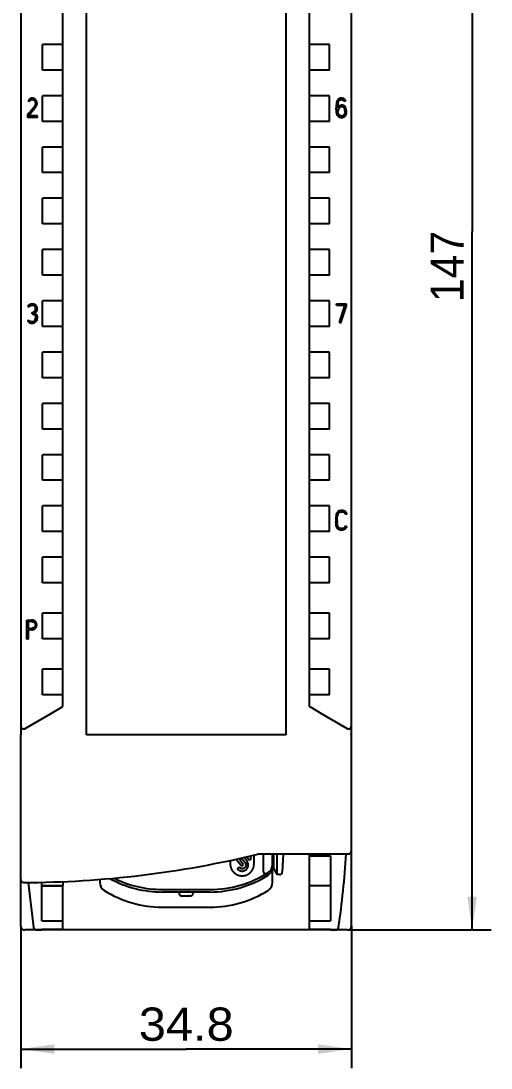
# Model space of a CAD drawing. Extents: x 0 to 594, y 0 to 420.
# Drawn here: x 267.5 to 317, y 203.7 to 314 of the extents above; entities that cross this region are included whole.
import ezdxf
from ezdxf.enums import TextEntityAlignment as Align

# ---------------------------------------------------------------- set-up
doc = ezdxf.new("R2010")
doc.units = 0
doc.header["$LTSCALE"] = 32.67
doc.layers.add('10000_FRONT', color=7, linetype='CONTINUOUS')
doc.layers.add('10100_DIM_FRONT', color=7, linetype='CONTINUOUS')
doc.dimstyles.get("Standard").update_dxf_attribs({"dimtxt": 2.5, "dimasz": 2.5, "dimexe": 1.25, "dimexo": 0.625, "dimtad": 1, "dimcen": 2.5, "dimazin": 3, "dimtfac": 1, "dimtmove": 0, "dimatfit": 3})

# ---------------------------------------------------------------- blocks, each defined once
blk = doc.blocks.new('*D0')
at = {"layer": '10100_DIM_FRONT', "linetype": 'CONTINUOUS'}
for p, q in [((297, 365.24), (317.02, 365.24)), ((315.02, 365.24), (315.02, 291.74)), ((315.02, 218.24), (315.02, 291.74)), ((301.9, 218.24), (317.02, 218.24))]:
    blk.add_line(p, q, dxfattribs=at)
for points in [[(315.52, 361.74), (315.02, 365.24), (314.52, 361.74)], [(314.52, 221.74), (315.02, 218.24), (315.52, 221.74)]]:
    blk.add_solid(points, dxfattribs=at)
blk.add_text('147', height=3.5, rotation=90, dxfattribs=at).set_placement((314.14, 284.35), (314.14, 291.85), align=Align.FIT)
blk = doc.blocks.new('*D1')
at = {"layer": '10100_DIM_FRONT', "linetype": 'CONTINUOUS'}
for p, q in [((267.5, 218.64), (267.5, 203.7)), ((302.3, 218.64), (302.3, 203.7)), ((267.5, 205.7), (284.9, 205.7)), ((302.3, 205.7), (284.9, 205.7))]:
    blk.add_line(p, q, dxfattribs=at)
for points in [[(271, 206.2), (267.5, 205.7), (271, 205.2)], [(298.8, 205.2), (302.3, 205.7), (298.8, 206.2)]]:
    blk.add_solid(points, dxfattribs=at)
blk.add_text('34.8', height=3.5, dxfattribs=at).set_placement((279.91, 206.57), (289.91, 206.57), align=Align.FIT)

msp = doc.modelspace()

# ---------------------------------------------------------------- linework, layer by layer
at = {"layer": '10000_FRONT', "linetype": 'CONTINUOUS'}
for p, q in [((267.497, 352.658), (267.497, 238.836)), ((302.297, 352.658), (302.297, 238.836)), ((271.897, 241.783), (271.897, 350.637)), ((297.897, 241.783), (297.897, 350.637)), ((274.397, 238.786), (274.397, 346.615)), ((295.397, 346.615), (295.397, 238.786)), ((269.786, 308.787), (269.786, 311.487)), ((271.897, 311.487), (269.786, 311.487)), ((300.008, 311.487), (297.897, 311.487)), ((300.008, 308.787), (300.008, 311.487)), ((271.897, 308.787), (269.786, 308.787)), ((300.008, 308.787), (297.897, 308.787)), ((269.786, 303.387), (269.786, 306.087)), ((271.897, 306.087), (269.786, 306.087)), ((300.008, 306.087), (297.897, 306.087)), ((300.008, 303.387), (300.008, 306.087)), ((271.897, 303.387), (269.786, 303.387)), ((300.008, 303.387), (297.897, 303.387)), ((269.786, 297.987), (269.786, 300.687)), ((271.897, 300.687), (269.786, 300.687)), ((300.008, 300.687), (297.897, 300.687)), ((300.008, 297.987), (300.008, 300.687)), ((271.897, 297.987), (269.786, 297.987)), ((300.008, 297.987), (297.897, 297.987)), ((269.786, 292.587), (269.786, 295.287)), ((271.897, 295.287), (269.786, 295.287)), ((300.008, 295.287), (297.897, 295.287)), ((300.008, 292.587), (300.008, 295.287)), ((271.897, 292.587), (269.786, 292.587)), ((300.008, 292.587), (297.897, 292.587)), ((269.786, 287.187), (269.786, 289.887)), ((271.897, 289.887), (269.786, 289.887)), ((300.008, 289.887), (297.897, 289.887)), ((300.008, 287.187), (300.008, 289.887)), ((271.897, 287.187), (269.786, 287.187)), ((300.008, 287.187), (297.897, 287.187)), ((269.786, 281.787), (269.786, 284.487)), ((271.897, 284.487), (269.786, 284.487)), ((300.008, 284.487), (297.897, 284.487)), ((300.008, 281.787), (300.008, 284.487)), ((271.897, 281.787), (269.786, 281.787)), ((300.008, 281.787), (297.897, 281.787)), ((269.786, 276.387), (269.786, 279.087)), ((271.897, 279.087), (269.786, 279.087)), ((300.008, 279.087), (297.897, 279.087)), ((300.008, 276.387), (300.008, 279.087)), ((271.897, 276.387), (269.786, 276.387)), ((300.008, 276.387), (297.897, 276.387)), ((269.786, 270.987), (269.786, 273.687)), ((271.897, 273.687), (269.786, 273.687)), ((300.008, 273.687), (297.897, 273.687)), ((300.008, 270.987), (300.008, 273.687)), ((271.897, 270.987), (269.786, 270.987)), ((300.008, 270.987), (297.897, 270.987)), ((269.786, 265.587), (269.786, 268.287)), ((271.897, 268.287), (269.786, 268.287)), ((300.008, 268.287), (297.897, 268.287)), ((300.008, 265.587), (300.008, 268.287)), ((271.897, 265.587), (269.786, 265.587)), ((300.008, 265.587), (297.897, 265.587)), ((269.786, 260.187), (269.786, 262.887)), ((271.897, 262.887), (269.786, 262.887)), ((300.008, 262.887), (297.897, 262.887)), ((300.008, 260.187), (300.008, 262.887)), ((271.897, 260.187), (269.786, 260.187)), ((300.008, 260.187), (297.897, 260.187)), ((269.786, 254.787), (269.786, 257.487)), ((271.897, 257.487), (269.786, 257.487)), ((300.008, 257.487), (297.897, 257.487)), ((300.008, 254.787), (300.008, 257.487)), ((271.897, 254.787), (269.786, 254.787)), ((300.008, 254.787), (297.897, 254.787)), ((269.786, 248.887), (269.786, 251.587)), ((271.897, 251.587), (269.786, 251.587)), ((300.008, 251.587), (297.897, 251.587)), ((300.008, 248.887), (300.008, 251.587)), ((268.134, 248.872), (268.134, 250.872)), ((268.134, 250.872), (268.595, 250.872)), ((268.276, 250.73), (268.276, 249.995)), ((268.595, 250.73), (268.276, 250.73)), ((268.276, 249.995), (268.595, 249.995)), ((268.276, 249.854), (268.276, 248.872)), ((268.595, 249.854), (268.276, 249.854)), ((268.276, 248.872), (268.134, 248.872)), ((271.897, 248.887), (269.786, 248.887)), ((300.008, 248.887), (297.897, 248.887)), ((269.786, 242.987), (269.786, 245.687)), ((271.897, 245.687), (269.786, 245.687)), ((300.008, 245.687), (297.897, 245.687)), ((300.008, 242.987), (300.008, 245.687)), ((271.897, 242.987), (269.786, 242.987)), ((300.008, 242.987), (297.897, 242.987)), ((297.897, 241.783), (298.088, 241.67)), ((267.497, 218.637), (267.497, 238.773)), ((295.397, 238.786), (274.397, 238.786)), ((302.297, 238.773), (302.297, 218.637)), ((292.047, 225.186), (292.047, 226.133)), ((301.997, 226.237), (292.533, 226.237)), ((292.997, 226.237), (292.997, 224.484)), ((293.997, 223.255), (293.997, 226.237)), ((294.147, 224.67), (294.147, 226.237)), ((294.494, 224.07), (294.494, 226.237)), ((295.126, 226.237), (295.028, 224.354)), ((297.897, 222.938), (297.897, 226.237)), ((289.547, 225.568), (289.547, 225.186)), ((290.158, 225.695), (290.748, 224.947)), ((290.56, 225.588), (290.776, 225.756)), ((290.945, 225.1), (290.56, 225.588)), ((290.748, 224.947), (290.945, 225.1)), ((290.776, 225.756), (291.112, 225.329)), ((291.309, 225.482), (290.993, 225.882)), ((291.288, 225.95), (291.573, 225.587)), ((291.77, 225.74), (291.556, 226.012)), ((291.573, 225.587), (291.77, 225.74)), ((297.897, 226.037), (300.097, 226.037)), ((300.097, 226.037), (300.097, 219.21)), ((290.483, 224.842), (290.286, 224.69)), ((294.147, 224.67), (294.494, 224.07)), ((294.728, 224.07), (294.494, 224.07)), ((269.697, 219.21), (269.697, 223.265)), ((269.697, 222.938), (271.897, 222.938)), ((269.697, 222.908), (271.897, 222.908)), ((269.697, 222.901), (271.897, 222.901)), ((271.897, 223.335), (271.897, 222.938)), ((271.897, 218.313), (271.897, 222.908)), ((275.797, 223.563), (275.797, 223.255)), ((297.897, 222.938), (300.097, 222.938)), ((297.897, 218.313), (297.897, 222.908)), ((297.897, 222.908), (300.097, 222.908)), ((287.397, 222.237), (282.397, 222.237)), ((282.398, 222.504), (287.397, 222.504)), ((284.147, 222.145), (284.147, 222.237)), ((284.447, 221.833), (285.347, 221.833)), ((285.647, 222.145), (285.647, 222.237)), ((282.397, 220.637), (287.397, 220.637)), ((268.836, 218.507), (268.836, 218.506)), ((269.697, 219.21), (271.897, 219.21)), ((297.897, 219.21), (300.097, 219.21)), ((301.897, 218.237), (267.897, 218.237)), ((269.133, 218.249), (269.697, 218.249)), ((269.133, 218.249), (269.697, 218.249)), ((269.697, 218.313), (269.697, 218.249)), ((269.697, 218.313), (271.897, 218.313)), ((269.697, 218.313), (271.897, 218.313)), ((297.897, 218.313), (300.097, 218.313)), ((297.897, 218.313), (300.097, 218.313)), ((300.097, 218.313), (300.097, 218.249)), ((300.097, 218.249), (300.662, 218.249)), ((300.097, 218.249), (300.662, 218.249))]:
    msp.add_line(p, q, dxfattribs=at)
at = {"layer": '10000_FRONT', "color": 7, "linetype": 'CONTINUOUS'}
for p, q in [((268.281, 305.6), (268.263, 305.565)), ((268.263, 305.565), (268.263, 305.559)), ((268.263, 305.565), (268.388, 305.501)), ((268.388, 305.495), (268.263, 305.559)), ((268.302, 305.633), (268.281, 305.6)), ((268.351, 305.692), (268.302, 305.633)), ((268.41, 305.741), (268.351, 305.692)), ((268.411, 305.536), (268.388, 305.495)), ((268.388, 305.501), (268.402, 305.527)), ((268.388, 305.501), (268.388, 305.495)), ((268.402, 305.527), (268.437, 305.576)), ((268.475, 305.779), (268.41, 305.741)), ((268.461, 305.595), (268.411, 305.536)), ((268.437, 305.576), (268.458, 305.598)), ((268.458, 305.598), (268.479, 305.616)), ((268.487, 305.616), (268.461, 305.595)), ((268.546, 305.805), (268.475, 305.779)), ((268.479, 305.616), (268.528, 305.647)), ((268.511, 305.631), (268.487, 305.616)), ((268.56, 305.655), (268.511, 305.631)), ((268.528, 305.647), (268.554, 305.658)), ((268.62, 305.818), (268.546, 305.805)), ((268.554, 305.658), (268.633, 305.681)), ((268.586, 305.663), (268.56, 305.655)), ((268.646, 305.677), (268.586, 305.663)), ((268.672, 305.822), (268.62, 305.818)), ((268.633, 305.681), (268.683, 305.686)), ((268.707, 305.68), (268.646, 305.677)), ((268.723, 305.821), (268.672, 305.822)), ((268.683, 305.686), (268.764, 305.681)), ((268.75, 305.677), (268.707, 305.68)), ((268.774, 305.817), (268.723, 305.821)), ((268.784, 305.671), (268.75, 305.677)), ((268.764, 305.681), (268.813, 305.669)), ((268.824, 305.808), (268.774, 305.817)), ((268.818, 305.661), (268.784, 305.671)), ((268.813, 305.669), (268.842, 305.658)), ((268.858, 305.645), (268.818, 305.661)), ((268.884, 305.791), (268.824, 305.808)), ((268.842, 305.658), (268.897, 305.629)), ((268.888, 305.628), (268.858, 305.645)), ((268.941, 305.767), (268.884, 305.791)), ((268.917, 305.609), (268.888, 305.628)), ((268.897, 305.629), (268.923, 305.61)), ((268.935, 305.593), (268.917, 305.609)), ((268.923, 305.61), (268.964, 305.568)), ((268.968, 305.557), (268.935, 305.593)), ((268.977, 305.747), (268.941, 305.767)), ((268.964, 305.568), (268.981, 305.544)), ((268.981, 305.538), (268.968, 305.557)), ((269.033, 305.703), (268.977, 305.747)), ((268.981, 305.544), (269.001, 305.505)), ((269.007, 305.483), (268.981, 305.538)), ((269.001, 305.505), (269.015, 305.463)), ((269.016, 305.449), (269.007, 305.483)), ((269.015, 305.463), (269.027, 305.383)), ((269.026, 305.393), (269.016, 305.449)), ((269.079, 305.651), (269.033, 305.703)), ((269.117, 305.591), (269.079, 305.651)), ((269.143, 305.526), (269.117, 305.591)), ((269.155, 305.48), (269.143, 305.526)), ((269.163, 305.434), (269.155, 305.48)), ((269.168, 305.387), (269.163, 305.434)), ((300.77, 305.482), (300.748, 305.397)), ((300.784, 305.524), (300.77, 305.482)), ((300.816, 305.594), (300.784, 305.524)), ((300.859, 305.658), (300.816, 305.594)), ((300.908, 305.711), (300.859, 305.658)), ((300.913, 305.45), (300.9, 305.41)), ((300.902, 305.421), (300.961, 305.555)), ((300.964, 305.754), (300.908, 305.711)), ((300.925, 305.481), (300.913, 305.45)), ((300.939, 305.511), (300.925, 305.481)), ((300.955, 305.54), (300.939, 305.511)), ((300.973, 305.566), (300.955, 305.54)), ((300.961, 305.555), (301.025, 305.626)), ((301.028, 305.789), (300.964, 305.754)), ((300.995, 305.593), (300.973, 305.566)), ((301.016, 305.612), (300.995, 305.593)), ((301.038, 305.63), (301.016, 305.612)), ((301.025, 305.626), (301.11, 305.67)), ((301.095, 305.812), (301.028, 305.789)), ((301.063, 305.645), (301.038, 305.63)), ((301.089, 305.656), (301.063, 305.645)), ((301.121, 305.667), (301.089, 305.656)), ((301.143, 305.821), (301.095, 305.812)), ((301.11, 305.67), (301.242, 305.687)), ((301.162, 305.676), (301.121, 305.667)), ((301.191, 305.826), (301.143, 305.821)), ((301.202, 305.68), (301.162, 305.676)), ((301.238, 305.826), (301.191, 305.826)), ((301.242, 305.681), (301.202, 305.68)), ((301.285, 305.823), (301.238, 305.826)), ((301.242, 305.687), (301.383, 305.662)), ((301.282, 305.679), (301.242, 305.681)), ((301.363, 305.663), (301.282, 305.679)), ((301.332, 305.818), (301.285, 305.823)), ((301.377, 305.808), (301.332, 305.818)), ((301.389, 305.654), (301.363, 305.663)), ((301.422, 305.796), (301.377, 305.808)), ((301.383, 305.662), (301.477, 305.607)), ((301.459, 305.614), (301.389, 305.654)), ((301.464, 305.779), (301.422, 305.796)), ((301.48, 305.598), (301.459, 305.614)), ((301.53, 305.743), (301.464, 305.779)), ((301.477, 305.607), (301.546, 305.523)), ((301.503, 305.575), (301.48, 305.598)), ((301.524, 305.551), (301.503, 305.575)), ((301.541, 305.526), (301.524, 305.551)), ((301.587, 305.697), (301.53, 305.743)), ((301.556, 305.499), (301.541, 305.526)), ((301.546, 305.523), (301.556, 305.505)), ((301.556, 305.505), (301.684, 305.571)), ((301.684, 305.565), (301.556, 305.499)), ((301.556, 305.505), (301.556, 305.499)), ((301.64, 305.637), (301.587, 305.697)), ((301.684, 305.571), (301.64, 305.637)), ((301.684, 305.571), (301.684, 305.565)), ((268.69, 304.442), (268.327, 304.015)), ((268.49, 304.421), (268.339, 304.245)), ((268.639, 304.597), (268.49, 304.421)), ((268.494, 304.218), (268.661, 304.414)), ((268.712, 304.687), (268.639, 304.597)), ((268.661, 304.414), (268.826, 304.613)), ((268.867, 304.659), (268.69, 304.442)), ((268.782, 304.778), (268.712, 304.687)), ((268.843, 304.862), (268.782, 304.778)), ((268.826, 304.613), (268.906, 304.715)), ((268.9, 304.948), (268.843, 304.862)), ((269.029, 304.885), (268.867, 304.659)), ((268.927, 304.991), (268.9, 304.948)), ((268.906, 304.715), (268.982, 304.82)), ((268.951, 305.036), (268.927, 304.991)), ((268.973, 305.081), (268.951, 305.036)), ((268.992, 305.127), (268.973, 305.081)), ((268.982, 304.82), (269.025, 304.884)), ((269.006, 305.17), (268.992, 305.127)), ((269.017, 305.214), (269.006, 305.17)), ((269.024, 305.258), (269.017, 305.214)), ((269.028, 305.301), (269.024, 305.258)), ((269.025, 304.884), (269.066, 304.951)), ((269.029, 305.336), (269.026, 305.393)), ((269.027, 305.383), (269.029, 305.343)), ((269.029, 305.343), (269.028, 305.301)), ((269.029, 305.33), (269.029, 305.336)), ((269.094, 304.998), (269.029, 304.885)), ((269.066, 304.951), (269.102, 305.022)), ((269.14, 305.117), (269.094, 304.998)), ((269.102, 305.022), (269.131, 305.096)), ((269.131, 305.096), (269.148, 305.155)), ((269.165, 305.246), (269.14, 305.117)), ((269.148, 305.155), (269.16, 305.216)), ((269.16, 305.216), (269.168, 305.278)), ((269.168, 305.333), (269.165, 305.246)), ((269.17, 305.341), (269.168, 305.387)), ((269.168, 305.278), (269.17, 305.341)), ((269.17, 305.333), (269.17, 305.339)), ((300.715, 304.994), (300.712, 304.814)), ((300.712, 304.814), (300.713, 304.667)), ((300.712, 304.767), (300.712, 304.76)), ((300.713, 304.704), (300.712, 304.76)), ((300.713, 304.667), (300.719, 304.519)), ((300.72, 304.499), (300.713, 304.658)), ((300.717, 305.084), (300.715, 304.994)), ((300.722, 305.174), (300.717, 305.084)), ((300.719, 304.519), (300.724, 304.445)), ((300.725, 304.433), (300.72, 304.499)), ((300.729, 305.264), (300.722, 305.174)), ((300.724, 304.445), (300.732, 304.371)), ((300.732, 304.368), (300.725, 304.433)), ((300.748, 305.397), (300.729, 305.264)), ((300.732, 304.371), (300.744, 304.297)), ((300.742, 304.303), (300.732, 304.368)), ((300.854, 304.805), (300.86, 305.113)), ((300.86, 305.107), (300.854, 304.809)), ((300.877, 304.845), (300.854, 304.805)), ((300.86, 305.113), (300.902, 305.421)), ((300.866, 305.196), (300.86, 305.107)), ((300.875, 305.283), (300.866, 305.196)), ((300.89, 305.368), (300.875, 305.283)), ((300.903, 304.882), (300.877, 304.845)), ((300.886, 304.445), (300.927, 304.646)), ((300.887, 304.453), (300.886, 304.419)), ((300.911, 304.245), (300.886, 304.445)), ((300.9, 304.55), (300.888, 304.46)), ((300.9, 305.41), (300.89, 305.368)), ((300.912, 304.596), (300.9, 304.55)), ((300.955, 304.942), (300.903, 304.882)), ((300.928, 304.641), (300.912, 304.596)), ((300.927, 304.646), (301.038, 304.826)), ((300.947, 304.685), (300.928, 304.641)), ((300.97, 304.727), (300.947, 304.685)), ((301.016, 304.993), (300.955, 304.942)), ((300.995, 304.767), (300.97, 304.727)), ((301.024, 304.804), (300.995, 304.767)), ((301.055, 305.019), (301.016, 304.993)), ((301.047, 304.83), (301.024, 304.804)), ((301.038, 304.826), (301.127, 304.899)), ((301.072, 304.853), (301.047, 304.83)), ((301.096, 305.04), (301.055, 305.019)), ((301.099, 304.874), (301.072, 304.853)), ((301.138, 305.058), (301.096, 305.04)), ((301.127, 304.892), (301.099, 304.874)), ((301.127, 304.899), (301.244, 304.938)), ((301.195, 304.921), (301.127, 304.892)), ((301.181, 305.07), (301.138, 305.058)), ((301.262, 305.083), (301.181, 305.07)), ((301.254, 304.933), (301.195, 304.921)), ((301.244, 304.938), (301.366, 304.94)), ((301.314, 304.937), (301.254, 304.933)), ((301.343, 305.083), (301.262, 305.083)), ((301.398, 304.929), (301.314, 304.937)), ((301.422, 305.073), (301.343, 305.083)), ((301.366, 304.94), (301.448, 304.919)), ((301.424, 304.922), (301.398, 304.929)), ((301.496, 305.05), (301.422, 305.073)), ((301.449, 304.912), (301.424, 304.922)), ((301.448, 304.919), (301.519, 304.869)), ((301.496, 304.884), (301.449, 304.912)), ((301.55, 305.022), (301.496, 305.05)), ((301.526, 304.856), (301.496, 304.884)), ((301.519, 304.869), (301.575, 304.787)), ((301.55, 304.825), (301.526, 304.856)), ((301.598, 304.987), (301.55, 305.022)), ((301.581, 304.767), (301.55, 304.825)), ((301.575, 304.787), (301.621, 304.625)), ((301.603, 304.707), (301.581, 304.767)), ((301.63, 304.954), (301.598, 304.987)), ((301.617, 304.644), (301.603, 304.707)), ((301.621, 304.625), (301.612, 304.256)), ((301.626, 304.58), (301.617, 304.644)), ((301.63, 304.498), (301.626, 304.58)), ((301.657, 304.918), (301.63, 304.954)), ((301.63, 304.456), (301.63, 304.498)), ((301.701, 304.841), (301.657, 304.918)), ((301.719, 304.8), (301.701, 304.841)), ((301.733, 304.758), (301.719, 304.8)), ((301.756, 304.673), (301.733, 304.758)), ((301.766, 304.616), (301.756, 304.673)), ((301.762, 304.282), (301.768, 304.336)), ((301.772, 304.559), (301.766, 304.616)), ((301.768, 304.336), (301.773, 304.391)), ((301.775, 304.503), (301.772, 304.559)), ((301.773, 304.391), (301.775, 304.446)), ((301.775, 304.446), (301.775, 304.503)), ((301.776, 304.468), (301.776, 304.474)), ((268.339, 304.245), (268.188, 304.071)), ((268.188, 304.071), (268.188, 303.81)), ((268.188, 303.816), (269.253, 303.816)), ((269.253, 303.81), (268.188, 303.81)), ((268.327, 304.021), (268.494, 304.218)), ((268.327, 303.954), (268.327, 304.021)), ((269.253, 303.954), (268.327, 303.954)), ((269.253, 303.81), (269.253, 303.954)), ((300.755, 304.239), (300.742, 304.303)), ((300.744, 304.297), (300.761, 304.223)), ((300.771, 304.181), (300.755, 304.239)), ((300.761, 304.223), (300.776, 304.17)), ((300.79, 304.124), (300.771, 304.181)), ((300.776, 304.17), (300.795, 304.118)), ((300.813, 304.069), (300.79, 304.124)), ((300.795, 304.118), (300.817, 304.066)), ((300.841, 304.017), (300.813, 304.069)), ((300.817, 304.066), (300.845, 304.017)), ((300.858, 303.99), (300.841, 304.017)), ((300.845, 304.017), (300.887, 303.957)), ((300.91, 303.926), (300.858, 303.99)), ((300.887, 303.957), (300.94, 303.905)), ((300.947, 303.893), (300.91, 303.926)), ((300.976, 304.109), (300.911, 304.245)), ((300.94, 303.905), (301, 303.864)), ((300.988, 303.865), (300.947, 303.893)), ((301.08, 304.001), (300.976, 304.109)), ((301.03, 303.842), (300.988, 303.865)), ((301, 303.864), (301.068, 303.832)), ((301.119, 303.809), (301.03, 303.842)), ((301.068, 303.832), (301.112, 303.817)), ((301.174, 303.952), (301.08, 304.001)), ((301.112, 303.817), (301.159, 303.806)), ((301.181, 303.796), (301.119, 303.809)), ((301.159, 303.806), (301.206, 303.798)), ((301.282, 303.937), (301.174, 303.952)), ((301.233, 303.79), (301.181, 303.796)), ((301.206, 303.798), (301.255, 303.795)), ((301.285, 303.789), (301.233, 303.79)), ((301.255, 303.795), (301.302, 303.796)), ((301.387, 303.958), (301.282, 303.937)), ((301.347, 303.794), (301.285, 303.789)), ((301.302, 303.796), (301.349, 303.801)), ((301.397, 303.804), (301.347, 303.794)), ((301.349, 303.801), (301.396, 303.81)), ((301.492, 304.023), (301.387, 303.958)), ((301.396, 303.81), (301.443, 303.825)), ((301.445, 303.819), (301.397, 303.804)), ((301.443, 303.825), (301.519, 303.86)), ((301.478, 303.833), (301.445, 303.819)), ((301.541, 303.868), (301.478, 303.833)), ((301.571, 304.131), (301.492, 304.023)), ((301.519, 303.86), (301.59, 303.91)), ((301.571, 303.888), (301.541, 303.868)), ((301.612, 304.256), (301.571, 304.131)), ((301.6, 303.912), (301.571, 303.888)), ((301.59, 303.91), (301.646, 303.967)), ((301.653, 303.97), (301.6, 303.912)), ((301.646, 303.967), (301.691, 304.037)), ((301.682, 304.013), (301.653, 303.97)), ((301.697, 304.041), (301.682, 304.013)), ((301.691, 304.037), (301.712, 304.081)), ((301.728, 304.117), (301.697, 304.041)), ((301.712, 304.081), (301.729, 304.129)), ((301.741, 304.167), (301.728, 304.117)), ((301.729, 304.129), (301.742, 304.177)), ((301.759, 304.255), (301.741, 304.167)), ((301.742, 304.177), (301.753, 304.227)), ((301.753, 304.227), (301.762, 304.282)), ((301.764, 304.296), (301.759, 304.255)), ((268.239, 283.93), (268.254, 283.959)), ((268.239, 283.93), (268.239, 283.924)), ((268.367, 283.866), (268.239, 283.93)), ((268.239, 283.924), (268.367, 283.86)), ((268.254, 283.959), (268.29, 284.013)), ((268.29, 284.013), (268.312, 284.039)), ((268.312, 284.039), (268.336, 284.061)), ((268.336, 284.061), (268.387, 284.101)), ((268.381, 283.891), (268.367, 283.866)), ((268.367, 283.86), (268.381, 283.886)), ((268.367, 283.866), (268.367, 283.86)), ((268.441, 283.964), (268.381, 283.891)), ((268.381, 283.886), (268.397, 283.91)), ((268.387, 284.101), (268.416, 284.118)), ((268.397, 283.91), (268.416, 283.934)), ((268.416, 284.118), (268.481, 284.148)), ((268.416, 283.934), (268.438, 283.956)), ((268.438, 283.956), (268.459, 283.972)), ((268.522, 284.014), (268.441, 283.964)), ((268.459, 283.972), (268.53, 284.01)), ((268.481, 284.148), (268.552, 284.168)), ((268.646, 284.04), (268.522, 284.014)), ((268.53, 284.01), (268.561, 284.02)), ((268.552, 284.168), (268.607, 284.176)), ((268.561, 284.02), (268.593, 284.027)), ((268.593, 284.027), (268.627, 284.032)), ((268.607, 284.176), (268.664, 284.179)), ((268.627, 284.032), (268.661, 284.034)), ((268.798, 284.028), (268.646, 284.04)), ((268.661, 284.034), (268.697, 284.035)), ((268.664, 284.179), (268.722, 284.178)), ((268.697, 284.035), (268.732, 284.033)), ((268.722, 284.178), (268.78, 284.173)), ((268.732, 284.033), (268.769, 284.028)), ((268.769, 284.028), (268.805, 284.02)), ((268.78, 284.173), (268.856, 284.157)), ((268.893, 283.987), (268.798, 284.028)), ((268.805, 284.02), (268.839, 284.009)), ((268.839, 284.009), (268.866, 283.997)), ((268.856, 284.157), (268.929, 284.129)), ((268.864, 283.333), (268.953, 283.393)), ((268.866, 283.997), (268.893, 283.981)), ((268.975, 283.902), (268.893, 283.987)), ((268.893, 283.981), (268.912, 283.966)), ((268.912, 283.966), (268.947, 283.933)), ((268.929, 284.129), (268.995, 284.088)), ((268.947, 283.933), (268.963, 283.914)), ((268.953, 283.393), (269.018, 283.479)), ((268.963, 283.914), (268.98, 283.889)), ((269.024, 283.795), (268.975, 283.902)), ((268.98, 283.889), (268.995, 283.862)), ((268.995, 284.088), (269.025, 284.063)), ((268.995, 283.862), (269.008, 283.834)), ((269.008, 283.834), (269.019, 283.804)), ((269.018, 283.479), (269.042, 283.572)), ((269.019, 283.804), (269.03, 283.763)), ((269.042, 283.572), (269.024, 283.795)), ((269.025, 284.063), (269.053, 284.034)), ((269.03, 283.763), (269.038, 283.72)), ((269.038, 283.72), (269.042, 283.676)), ((269.042, 283.676), (269.044, 283.623)), ((269.053, 284.034), (269.075, 284.008)), ((269.075, 284.008), (269.112, 283.95)), ((269.112, 283.95), (269.128, 283.919)), ((269.129, 283.385), (269.112, 283.359)), ((269.114, 283.356), (269.146, 283.41)), ((269.128, 283.919), (269.147, 283.872)), ((269.145, 283.414), (269.129, 283.385)), ((269.168, 283.473), (269.145, 283.414)), ((269.146, 283.41), (269.159, 283.438)), ((269.147, 283.872), (269.161, 283.823)), ((269.159, 283.438), (269.168, 283.467)), ((269.161, 283.823), (269.172, 283.772)), ((269.168, 283.467), (269.181, 283.528)), ((269.176, 283.503), (269.168, 283.473)), ((269.172, 283.772), (269.18, 283.721)), ((269.183, 283.558), (269.176, 283.503)), ((269.18, 283.721), (269.184, 283.667)), ((269.181, 283.528), (269.184, 283.589)), ((269.185, 283.613), (269.183, 283.558)), ((269.184, 283.667), (269.185, 283.613)), ((269.185, 283.612), (269.185, 283.618)), ((300.743, 284.016), (300.743, 284.164)), ((300.743, 284.164), (301.742, 284.164)), ((301.603, 284.022), (300.743, 284.022)), ((300.743, 284.016), (301.603, 284.016)), ((301.742, 283.962), (301.173, 282.155)), ((301.173, 282.149), (301.742, 283.955)), ((301.32, 283.092), (301.461, 283.538)), ((301.461, 283.538), (301.603, 283.984)), ((301.603, 283.984), (301.603, 284.022)), ((301.742, 284.164), (301.742, 283.955)), ((268.239, 282.403), (268.367, 282.462)), ((268.239, 282.403), (268.239, 282.397)), ((268.256, 282.37), (268.239, 282.403)), ((268.239, 282.397), (268.254, 282.366)), ((268.254, 282.366), (268.29, 282.306)), ((268.294, 282.307), (268.256, 282.37)), ((268.29, 282.306), (268.311, 282.278)), ((268.316, 282.279), (268.294, 282.307)), ((268.311, 282.278), (268.332, 282.257)), ((268.337, 282.258), (268.316, 282.279)), ((268.367, 282.462), (268.425, 282.371)), ((268.425, 282.371), (268.488, 282.325)), ((268.488, 282.325), (268.581, 282.298)), ((268.581, 282.298), (268.772, 282.303)), ((268.664, 283.265), (268.864, 283.333)), ((268.672, 283.127), (268.664, 283.265)), ((268.664, 283.265), (268.664, 283.259)), ((268.664, 283.259), (268.672, 283.12)), ((268.672, 283.127), (268.672, 283.12)), ((268.716, 283.118), (268.672, 283.127)), ((268.672, 283.12), (268.724, 283.11)), ((268.889, 283.058), (268.716, 283.118)), ((268.724, 283.11), (268.776, 283.097)), ((268.772, 282.303), (268.878, 282.342)), ((268.776, 283.097), (268.827, 283.08)), ((268.827, 283.08), (268.877, 283.058)), ((268.877, 283.058), (268.925, 283.029)), ((268.878, 282.342), (268.963, 282.415)), ((268.973, 282.996), (268.889, 283.058)), ((268.94, 283.221), (268.902, 283.201)), ((268.902, 283.201), (268.947, 283.177)), ((268.908, 283.198), (268.954, 283.223)), ((268.925, 283.029), (268.969, 282.994)), ((268.977, 283.242), (268.94, 283.221)), ((268.947, 283.177), (268.991, 283.151)), ((268.954, 283.223), (268.992, 283.245)), ((268.963, 282.415), (269.013, 282.501)), ((268.969, 282.994), (269.006, 282.951)), ((269.032, 282.281), (268.972, 282.233)), ((269.029, 282.92), (268.973, 282.996)), ((269.012, 283.265), (268.977, 283.242)), ((268.991, 283.151), (269.034, 283.123)), ((268.992, 283.245), (269.049, 283.287)), ((269.004, 282.25), (269.035, 282.278)), ((269.006, 282.951), (269.022, 282.927)), ((269.046, 283.29), (269.012, 283.265)), ((269.013, 282.501), (269.056, 282.689)), ((269.022, 282.927), (269.035, 282.901)), ((269.057, 282.829), (269.029, 282.92)), ((269.084, 282.339), (269.032, 282.281)), ((269.034, 283.123), (269.074, 283.091)), ((269.035, 282.901), (269.045, 282.878)), ((269.035, 282.278), (269.064, 282.309)), ((269.045, 282.878), (269.057, 282.827)), ((269.07, 283.312), (269.046, 283.29)), ((269.049, 283.287), (269.095, 283.332)), ((269.056, 282.689), (269.057, 282.829)), ((269.057, 282.827), (269.059, 282.801)), ((269.059, 282.801), (269.06, 282.762)), ((269.064, 282.309), (269.087, 282.337)), ((269.112, 283.359), (269.07, 283.312)), ((269.074, 283.091), (269.097, 283.069)), ((269.125, 282.404), (269.084, 282.339)), ((269.087, 282.337), (269.142, 282.434)), ((269.095, 283.332), (269.114, 283.356)), ((269.097, 283.069), (269.136, 283.019)), ((269.157, 282.479), (269.125, 282.404)), ((269.136, 283.019), (269.153, 282.991)), ((269.142, 282.434), (269.162, 282.487)), ((269.153, 282.991), (269.167, 282.962)), ((269.172, 282.525), (269.157, 282.479)), ((269.162, 282.487), (269.178, 282.543)), ((269.167, 282.962), (269.187, 282.902)), ((269.186, 282.586), (269.172, 282.525)), ((269.178, 282.543), (269.189, 282.6)), ((269.195, 282.648), (269.186, 282.586)), ((269.187, 282.902), (269.194, 282.87)), ((269.189, 282.6), (269.2, 282.703)), ((269.194, 282.87), (269.201, 282.816)), ((269.2, 282.704), (269.195, 282.648)), ((269.202, 282.76), (269.2, 282.704)), ((269.201, 282.816), (269.202, 282.76)), ((269.202, 282.759), (269.202, 282.765)), ((301.04, 282.199), (301.181, 282.646)), ((301.181, 282.646), (301.32, 283.092)), ((268.332, 282.257), (268.379, 282.219)), ((268.382, 282.223), (268.337, 282.258)), ((268.379, 282.219), (268.406, 282.203)), ((268.406, 282.209), (268.382, 282.223)), ((268.436, 282.194), (268.406, 282.209)), ((268.406, 282.203), (268.473, 282.173)), ((268.5, 282.17), (268.436, 282.194)), ((268.473, 282.173), (268.545, 282.154)), ((268.532, 282.162), (268.5, 282.17)), ((268.58, 282.155), (268.532, 282.162)), ((268.545, 282.154), (268.602, 282.147)), ((268.628, 282.152), (268.58, 282.155)), ((268.602, 282.147), (268.66, 282.145)), ((268.676, 282.151), (268.628, 282.152)), ((268.66, 282.145), (268.719, 282.147)), ((268.723, 282.154), (268.676, 282.151)), ((268.719, 282.147), (268.778, 282.154)), ((268.77, 282.159), (268.723, 282.154)), ((268.815, 282.168), (268.77, 282.159)), ((268.778, 282.154), (268.818, 282.162)), ((268.903, 282.196), (268.815, 282.168)), ((268.818, 282.162), (268.858, 282.173)), ((268.858, 282.173), (268.897, 282.188)), ((268.897, 282.188), (268.935, 282.205)), ((268.972, 282.233), (268.903, 282.196)), ((268.935, 282.205), (268.97, 282.226)), ((268.97, 282.226), (269.004, 282.25)), ((301.04, 282.199), (301.04, 282.193)), ((301.173, 282.155), (301.04, 282.199)), ((301.04, 282.193), (301.173, 282.149)), ((301.173, 282.155), (301.173, 282.149)), ((300.679, 261.715), (300.678, 261.612)), ((300.678, 261.63), (300.678, 261.624)), ((300.678, 261.612), (300.678, 261.233)), ((300.683, 261.818), (300.679, 261.715)), ((300.688, 261.869), (300.683, 261.818)), ((300.694, 261.919), (300.688, 261.869)), ((300.704, 261.968), (300.694, 261.919)), ((300.716, 262.017), (300.704, 261.968)), ((300.745, 262.097), (300.716, 262.017)), ((300.785, 262.171), (300.745, 262.097)), ((300.834, 262.235), (300.785, 262.171)), ((300.82, 261.351), (300.822, 261.786)), ((300.834, 260.919), (300.82, 261.351)), ((300.832, 261.883), (300.821, 261.755)), ((300.822, 261.786), (300.845, 261.957)), ((300.845, 261.949), (300.832, 261.883)), ((300.891, 262.289), (300.834, 262.235)), ((300.845, 261.957), (300.914, 262.117)), ((300.864, 262.013), (300.845, 261.949)), ((300.907, 262.101), (300.864, 262.013)), ((300.958, 262.334), (300.891, 262.289)), ((300.926, 262.127), (300.907, 262.101)), ((300.914, 262.117), (300.984, 262.19)), ((300.945, 262.149), (300.926, 262.127)), ((300.987, 262.186), (300.945, 262.149)), ((301.031, 262.365), (300.958, 262.334)), ((300.984, 262.19), (301.076, 262.235)), ((301.009, 262.201), (300.987, 262.186)), ((301.034, 262.213), (301.009, 262.201)), ((301.068, 262.376), (301.031, 262.365)), ((301.086, 262.232), (301.034, 262.213)), ((301.181, 262.399), (301.068, 262.376)), ((301.076, 262.235), (301.341, 262.265)), ((301.113, 262.239), (301.086, 262.232)), ((301.167, 262.248), (301.113, 262.239)), ((301.221, 262.255), (301.167, 262.248)), ((301.256, 262.407), (301.181, 262.399)), ((301.275, 262.259), (301.221, 262.255)), ((301.33, 262.408), (301.256, 262.407)), ((301.329, 262.259), (301.275, 262.259)), ((301.368, 262.256), (301.329, 262.259)), ((301.375, 262.405), (301.33, 262.408)), ((301.341, 262.265), (301.476, 262.236)), ((301.405, 262.251), (301.368, 262.256)), ((301.418, 262.399), (301.375, 262.405)), ((301.442, 262.242), (301.405, 262.251)), ((301.461, 262.39), (301.418, 262.399)), ((301.477, 262.23), (301.442, 262.242)), ((301.503, 262.378), (301.461, 262.39)), ((301.476, 262.236), (301.594, 262.165)), ((301.504, 262.218), (301.477, 262.23)), ((301.543, 262.363), (301.503, 262.378)), ((301.555, 262.189), (301.504, 262.218)), ((301.582, 262.346), (301.543, 262.363)), ((301.579, 262.172), (301.555, 262.189)), ((301.597, 262.155), (301.579, 262.172)), ((301.654, 262.302), (301.582, 262.346)), ((301.594, 262.165), (301.644, 262.097)), ((301.628, 262.118), (301.597, 262.155)), ((301.64, 262.098), (301.628, 262.118)), ((301.653, 262.07), (301.64, 262.098)), ((301.644, 262.097), (301.671, 262.014)), ((301.671, 262.008), (301.653, 262.07)), ((301.703, 262.259), (301.654, 262.302)), ((301.671, 262.014), (301.807, 262.047)), ((301.807, 262.041), (301.671, 262.008)), ((301.671, 262.014), (301.671, 262.008)), ((301.743, 262.209), (301.703, 262.259)), ((301.766, 262.17), (301.743, 262.209)), ((301.783, 262.13), (301.766, 262.17)), ((301.807, 262.047), (301.783, 262.13)), ((301.807, 262.047), (301.807, 262.041)), ((300.678, 261.233), (300.679, 261.138)), ((300.678, 261.219), (300.678, 261.213)), ((300.678, 261.178), (300.678, 261.213)), ((300.679, 261.153), (300.678, 261.178)), ((300.679, 261.138), (300.682, 261.043)), ((300.682, 261.043), (300.689, 260.948)), ((300.7, 260.86), (300.686, 260.979)), ((300.689, 260.948), (300.695, 260.9)), ((300.695, 260.9), (300.702, 260.853)), ((300.714, 260.793), (300.7, 260.86)), ((300.702, 260.853), (300.713, 260.802)), ((300.713, 260.802), (300.727, 260.752)), ((300.732, 260.728), (300.714, 260.793)), ((300.727, 260.752), (300.744, 260.702)), ((300.756, 260.666), (300.732, 260.728)), ((300.744, 260.702), (300.765, 260.653)), ((300.8, 260.583), (300.756, 260.666)), ((300.765, 260.653), (300.804, 260.583)), ((300.849, 260.519), (300.8, 260.583)), ((300.804, 260.583), (300.855, 260.519)), ((300.82, 261.282), (300.819, 261.197)), ((300.82, 261.313), (300.82, 261.282)), ((300.886, 260.728), (300.834, 260.919)), ((300.875, 260.493), (300.849, 260.519)), ((300.855, 260.519), (300.903, 260.476)), ((300.931, 260.451), (300.875, 260.493)), ((300.964, 260.612), (300.886, 260.728)), ((300.903, 260.476), (300.96, 260.441)), ((300.961, 260.434), (300.931, 260.451)), ((300.96, 260.441), (301.001, 260.423)), ((301.032, 260.406), (300.961, 260.434)), ((301.052, 260.549), (300.964, 260.612)), ((301.001, 260.423), (301.044, 260.408)), ((301.118, 260.385), (301.032, 260.406)), ((301.044, 260.408), (301.088, 260.397)), ((301.255, 260.519), (301.052, 260.549)), ((301.088, 260.397), (301.133, 260.389)), ((301.219, 260.373), (301.118, 260.385)), ((301.133, 260.389), (301.206, 260.38)), ((301.206, 260.38), (301.281, 260.377)), ((301.284, 260.371), (301.219, 260.373)), ((301.428, 260.531), (301.255, 260.519)), ((301.281, 260.377), (301.394, 260.386)), ((301.348, 260.374), (301.284, 260.371)), ((301.411, 260.382), (301.348, 260.374)), ((301.394, 260.386), (301.431, 260.392)), ((301.473, 260.395), (301.411, 260.382)), ((301.543, 260.58), (301.428, 260.531)), ((301.431, 260.392), (301.513, 260.414)), ((301.508, 260.406), (301.473, 260.395)), ((301.576, 260.434), (301.508, 260.406)), ((301.513, 260.414), (301.553, 260.429)), ((301.618, 260.649), (301.543, 260.58)), ((301.553, 260.429), (301.593, 260.448)), ((301.609, 260.451), (301.576, 260.434)), ((301.593, 260.448), (301.663, 260.496)), ((301.64, 260.472), (301.609, 260.451)), ((301.674, 260.757), (301.618, 260.649)), ((301.698, 260.522), (301.64, 260.472)), ((301.663, 260.496), (301.695, 260.525)), ((301.804, 260.71), (301.674, 260.757)), ((301.695, 260.525), (301.725, 260.559)), ((301.722, 260.549), (301.698, 260.522)), ((301.743, 260.576), (301.722, 260.549)), ((301.725, 260.559), (301.766, 260.619)), ((301.778, 260.635), (301.743, 260.576)), ((301.766, 260.619), (301.797, 260.688)), ((301.804, 260.704), (301.778, 260.635)), ((301.797, 260.688), (301.804, 260.71)), ((301.804, 260.71), (301.804, 260.704))]:
    msp.add_line(p, q, dxfattribs=at)
at = {"layer": '10000_FRONT', "linetype": 'CONTINUOUS'}
for points in [[(268.595, 249.854), (268.615, 249.854), (268.636, 249.855), (268.656, 249.856), (268.677, 249.858), (268.698, 249.86), (268.718, 249.863), (268.738, 249.866), (268.759, 249.871), (268.775, 249.874), (268.791, 249.879), (268.807, 249.883), (268.823, 249.889), (268.838, 249.894), (268.854, 249.9), (268.869, 249.907), (268.884, 249.914), (268.899, 249.921), (268.913, 249.929), (268.927, 249.937), (268.941, 249.946), (268.954, 249.955), (268.967, 249.965), (268.98, 249.974), (268.992, 249.985), (269.004, 249.995), (269.016, 250.006), (269.028, 250.018), (269.039, 250.03), (269.05, 250.042), (269.06, 250.055), (269.07, 250.067), (269.079, 250.08), (269.088, 250.094), (269.096, 250.107), (269.104, 250.121), (269.111, 250.135), (269.118, 250.15), (269.124, 250.164), (269.13, 250.179), (269.135, 250.194), (269.14, 250.209), (269.144, 250.224), (269.148, 250.24), (269.151, 250.255), (269.154, 250.271), (269.156, 250.286), (269.158, 250.302), (269.159, 250.318), (269.16, 250.334), (269.16, 250.35), (269.16, 250.366), (269.159, 250.382), (269.158, 250.398), (269.156, 250.414), (269.154, 250.43), (269.151, 250.446), (269.148, 250.462), (269.144, 250.478), (269.14, 250.494), (269.135, 250.509), (269.13, 250.525), (269.124, 250.54), (269.118, 250.555), (269.111, 250.571), (269.104, 250.585), (269.096, 250.6), (269.088, 250.614), (269.08, 250.628), (269.07, 250.642), (269.061, 250.655), (269.051, 250.669), (269.04, 250.682), (269.029, 250.694), (269.018, 250.707), (269.005, 250.719), (268.993, 250.731), (268.98, 250.742), (268.966, 250.753), (268.952, 250.763), (268.938, 250.773), (268.923, 250.783), (268.907, 250.792), (268.891, 250.802), (268.874, 250.81), (268.857, 250.818), (268.84, 250.826), (268.822, 250.833), (268.803, 250.84), (268.784, 250.846), (268.765, 250.851), (268.745, 250.856), (268.725, 250.86), (268.704, 250.864), (268.683, 250.867), (268.661, 250.869), (268.639, 250.87), (268.617, 250.871), (268.595, 250.872)], [(268.595, 250.73), (268.611, 250.73), (268.628, 250.729), (268.645, 250.728), (268.662, 250.727), (268.674, 250.725), (268.687, 250.723), (268.699, 250.721), (268.711, 250.718), (268.723, 250.715), (268.738, 250.712), (268.752, 250.707), (268.765, 250.702), (268.779, 250.697), (268.792, 250.691), (268.804, 250.685), (268.817, 250.679), (268.829, 250.672), (268.84, 250.666), (268.852, 250.659), (268.863, 250.651), (268.873, 250.643), (268.883, 250.635), (268.893, 250.627), (268.903, 250.618), (268.912, 250.61), (268.921, 250.601), (268.929, 250.591), (268.937, 250.582), (268.945, 250.572), (268.952, 250.562), (268.959, 250.552), (268.966, 250.542), (268.972, 250.531), (268.978, 250.521), (268.983, 250.51), (268.988, 250.499), (268.993, 250.488), (268.997, 250.476), (269.001, 250.465), (269.004, 250.454), (269.007, 250.442), (269.01, 250.431), (269.012, 250.419), (269.014, 250.408), (269.016, 250.396), (269.017, 250.385), (269.018, 250.373), (269.019, 250.362), (269.019, 250.35), (269.019, 250.339), (269.018, 250.328), (269.017, 250.317), (269.016, 250.306), (269.015, 250.295), (269.013, 250.284), (269.01, 250.273), (269.008, 250.263), (269.005, 250.252), (269.002, 250.241), (268.998, 250.23), (268.994, 250.22), (268.99, 250.209), (268.985, 250.199), (268.98, 250.189), (268.974, 250.179), (268.968, 250.169), (268.962, 250.159), (268.955, 250.15), (268.948, 250.141), (268.941, 250.132), (268.933, 250.123), (268.925, 250.114), (268.916, 250.106), (268.907, 250.098), (268.898, 250.09), (268.888, 250.082), (268.878, 250.075), (268.868, 250.068), (268.857, 250.061), (268.846, 250.054), (268.834, 250.048), (268.822, 250.042), (268.81, 250.036), (268.797, 250.031), (268.785, 250.026), (268.771, 250.021), (268.757, 250.016), (268.743, 250.012), (268.728, 250.009), (268.713, 250.005), (268.697, 250.003), (268.681, 250), (268.665, 249.999), (268.647, 249.997), (268.63, 249.996), (268.612, 249.995), (268.595, 249.995)], [(267.947, 239.442), (269.284, 240.234), (270.604, 241.016), (271.897, 241.783)], [(298.088, 241.67), (299.191, 241.016), (300.511, 240.234), (301.847, 239.442)], [(267.497, 239.695), (267.497, 239.687), (267.498, 239.679), (267.498, 239.672), (267.499, 239.664), (267.5, 239.656), (267.501, 239.648), (267.503, 239.64), (267.504, 239.633), (267.506, 239.625), (267.508, 239.618), (267.51, 239.61), (267.513, 239.603), (267.515, 239.595), (267.518, 239.588), (267.521, 239.58), (267.525, 239.573), (267.528, 239.566), (267.532, 239.559), (267.536, 239.552), (267.54, 239.545), (267.544, 239.539), (267.548, 239.532), (267.553, 239.526), (267.558, 239.519), (267.562, 239.513), (267.568, 239.507), (267.573, 239.501), (267.578, 239.495), (267.584, 239.49), (267.59, 239.484), (267.596, 239.479), (267.602, 239.473), (267.608, 239.468), (267.614, 239.464), (267.621, 239.459), (267.627, 239.454), (267.634, 239.45), (267.641, 239.446), (267.648, 239.442), (267.655, 239.438), (267.663, 239.434), (267.671, 239.43), (267.679, 239.427), (267.687, 239.423), (267.695, 239.42), (267.704, 239.418), (267.712, 239.415), (267.72, 239.413), (267.729, 239.411), (267.737, 239.409), (267.746, 239.407), (267.754, 239.406), (267.763, 239.405), (267.772, 239.404), (267.78, 239.403), (267.789, 239.403), (267.798, 239.403), (267.806, 239.403), (267.815, 239.403), (267.824, 239.404), (267.832, 239.405), (267.841, 239.406), (267.849, 239.407), (267.858, 239.409), (267.866, 239.411), (267.875, 239.413), (267.883, 239.415), (267.892, 239.418), (267.9, 239.421), (267.908, 239.424), (267.916, 239.427), (267.924, 239.43), (267.932, 239.434), (267.94, 239.438), (267.947, 239.442)], [(301.847, 239.442), (301.855, 239.438), (301.863, 239.434), (301.87, 239.43), (301.878, 239.427), (301.887, 239.424), (301.895, 239.421), (301.903, 239.418), (301.911, 239.415), (301.92, 239.413), (301.928, 239.411), (301.937, 239.409), (301.945, 239.407), (301.954, 239.406), (301.962, 239.405), (301.971, 239.404), (301.98, 239.403), (301.988, 239.403), (301.997, 239.403), (302.006, 239.403), (302.014, 239.403), (302.023, 239.404), (302.032, 239.405), (302.04, 239.406), (302.049, 239.407), (302.057, 239.409), (302.066, 239.411), (302.074, 239.413), (302.083, 239.415), (302.091, 239.418), (302.099, 239.42), (302.107, 239.423), (302.116, 239.427), (302.124, 239.43), (302.131, 239.434), (302.139, 239.438), (302.147, 239.442), (302.154, 239.446), (302.161, 239.45), (302.167, 239.454), (302.174, 239.459), (302.18, 239.464), (302.187, 239.468), (302.193, 239.473), (302.199, 239.479), (302.205, 239.484), (302.211, 239.49), (302.216, 239.495), (302.222, 239.501), (302.227, 239.507), (302.232, 239.513), (302.237, 239.519), (302.242, 239.526), (302.246, 239.532), (302.251, 239.539), (302.255, 239.545), (302.259, 239.552), (302.263, 239.559), (302.266, 239.566), (302.27, 239.573), (302.273, 239.58), (302.276, 239.588), (302.279, 239.595), (302.282, 239.603), (302.284, 239.61), (302.287, 239.618), (302.289, 239.625), (302.29, 239.633), (302.292, 239.64), (302.293, 239.648), (302.295, 239.656), (302.296, 239.664), (302.296, 239.672), (302.297, 239.679), (302.297, 239.687), (302.297, 239.695)], [(289.547, 225.186), (289.548, 225.149), (289.55, 225.111), (289.552, 225.074), (289.556, 225.037), (289.562, 225), (289.568, 224.963), (289.575, 224.926), (289.584, 224.89), (289.593, 224.853), (289.604, 224.817), (289.616, 224.782), (289.629, 224.746), (289.642, 224.712), (289.657, 224.677), (289.673, 224.643), (289.691, 224.61), (289.709, 224.577), (289.728, 224.545), (289.748, 224.513), (289.769, 224.482), (289.791, 224.451), (289.813, 224.421), (289.837, 224.392), (289.862, 224.364), (289.887, 224.336), (289.913, 224.31), (289.941, 224.283), (289.968, 224.258), (289.997, 224.234), (290.027, 224.21), (290.057, 224.188), (290.087, 224.166), (290.119, 224.145), (290.151, 224.125), (290.183, 224.106), (290.217, 224.089), (290.25, 224.072), (290.284, 224.056), (290.319, 224.041), (290.354, 224.027), (290.39, 224.014), (290.425, 224.003), (290.462, 223.992), (290.498, 223.983), (290.535, 223.974), (290.572, 223.967), (290.609, 223.961), (290.647, 223.956), (290.684, 223.952), (290.722, 223.949), (290.76, 223.947), (290.797, 223.947), (290.835, 223.947), (290.873, 223.949), (290.91, 223.952), (290.948, 223.956), (290.985, 223.961), (291.023, 223.967), (291.06, 223.974), (291.096, 223.983), (291.133, 223.992), (291.169, 224.003), (291.205, 224.014), (291.241, 224.027), (291.276, 224.041), (291.31, 224.056), (291.344, 224.072), (291.378, 224.089), (291.411, 224.106), (291.444, 224.125), (291.476, 224.145), (291.507, 224.166), (291.538, 224.188), (291.568, 224.21), (291.597, 224.234), (291.626, 224.258), (291.654, 224.283), (291.681, 224.31), (291.707, 224.336), (291.733, 224.364), (291.757, 224.392), (291.781, 224.421), (291.804, 224.451), (291.826, 224.482), (291.847, 224.513), (291.867, 224.545), (291.886, 224.577), (291.904, 224.61), (291.921, 224.643), (291.937, 224.677), (291.952, 224.712), (291.966, 224.746), (291.979, 224.782), (291.991, 224.817), (292.001, 224.853), (292.011, 224.89), (292.019, 224.926), (292.027, 224.963), (292.033, 225), (292.038, 225.037), (292.042, 225.074), (292.045, 225.111), (292.047, 225.149), (292.047, 225.186)], [(290.286, 224.69), (290.298, 224.675), (290.311, 224.66), (290.324, 224.646), (290.338, 224.632), (290.352, 224.618), (290.366, 224.605), (290.381, 224.592), (290.396, 224.58), (290.412, 224.568), (290.428, 224.557), (290.444, 224.546), (290.461, 224.536), (290.478, 224.526), (290.495, 224.516), (290.513, 224.507), (290.53, 224.499), (290.548, 224.492), (290.566, 224.484), (290.584, 224.478), (290.603, 224.472), (290.621, 224.466), (290.64, 224.461), (290.659, 224.457), (290.678, 224.453), (290.697, 224.45), (290.716, 224.447), (290.736, 224.445), (290.755, 224.444), (290.774, 224.443), (290.794, 224.442), (290.813, 224.443), (290.832, 224.443), (290.852, 224.445), (290.871, 224.447), (290.89, 224.449), (290.909, 224.452), (290.928, 224.456), (290.947, 224.46), (290.965, 224.464), (290.984, 224.47), (291.002, 224.475), (291.021, 224.482), (291.039, 224.488), (291.056, 224.496), (291.074, 224.504), (291.091, 224.512), (291.108, 224.521), (291.125, 224.53), (291.141, 224.54), (291.158, 224.551), (291.174, 224.562), (291.189, 224.573), (291.204, 224.585), (291.219, 224.597), (291.234, 224.609), (291.248, 224.622), (291.261, 224.636), (291.275, 224.65), (291.287, 224.664), (291.3, 224.679), (291.312, 224.694), (291.323, 224.709), (291.334, 224.725), (291.345, 224.741), (291.355, 224.757), (291.365, 224.774), (291.374, 224.79), (291.382, 224.808), (291.39, 224.825), (291.398, 224.843), (291.405, 224.86), (291.412, 224.878), (291.418, 224.897), (291.423, 224.915), (291.428, 224.933), (291.432, 224.952), (291.436, 224.971), (291.439, 224.99), (291.442, 225.009), (291.444, 225.028), (291.445, 225.047), (291.446, 225.066), (291.446, 225.086)], [(291.196, 225.086), (291.196, 225.073), (291.195, 225.061), (291.195, 225.049), (291.193, 225.037), (291.192, 225.025), (291.19, 225.014), (291.187, 225.003), (291.185, 224.992), (291.182, 224.98), (291.179, 224.969), (291.175, 224.958), (291.171, 224.948), (291.167, 224.937), (291.162, 224.926), (291.158, 224.916), (291.152, 224.906), (291.147, 224.895), (291.141, 224.885), (291.135, 224.876), (291.129, 224.866), (291.122, 224.857), (291.116, 224.847), (291.108, 224.838), (291.101, 224.829), (291.093, 224.821), (291.086, 224.812), (291.077, 224.804), (291.069, 224.796), (291.06, 224.788), (291.052, 224.781), (291.043, 224.774), (291.033, 224.767), (291.024, 224.76), (291.014, 224.754), (291.004, 224.748), (290.995, 224.742), (290.984, 224.736), (290.974, 224.731), (290.964, 224.726), (290.953, 224.722), (290.942, 224.717), (290.931, 224.713), (290.92, 224.71), (290.909, 224.706), (290.898, 224.703), (290.887, 224.7), (290.876, 224.698), (290.864, 224.696), (290.853, 224.694), (290.841, 224.693), (290.83, 224.691), (290.818, 224.691), (290.807, 224.69), (290.795, 224.69), (290.783, 224.69), (290.772, 224.691), (290.76, 224.692), (290.749, 224.693), (290.737, 224.695), (290.726, 224.697), (290.715, 224.699), (290.703, 224.701), (290.692, 224.704), (290.681, 224.707), (290.67, 224.711), (290.659, 224.715), (290.648, 224.719), (290.637, 224.723), (290.627, 224.728), (290.616, 224.733), (290.606, 224.739), (290.596, 224.744), (290.586, 224.75), (290.576, 224.756), (290.567, 224.763), (290.557, 224.77), (290.548, 224.777), (290.539, 224.784), (290.53, 224.792), (290.522, 224.8), (290.514, 224.808), (290.506, 224.816), (290.498, 224.824), (290.49, 224.833), (290.483, 224.842)], [(291.112, 225.329), (291.116, 225.324), (291.12, 225.319), (291.123, 225.314), (291.127, 225.308), (291.131, 225.303), (291.134, 225.297), (291.138, 225.292), (291.141, 225.286), (291.144, 225.281), (291.148, 225.275), (291.151, 225.269), (291.154, 225.264), (291.157, 225.258), (291.159, 225.252), (291.162, 225.246), (291.165, 225.24), (291.167, 225.234), (291.17, 225.228), (291.172, 225.222), (291.174, 225.216), (291.176, 225.21), (291.178, 225.203), (291.18, 225.197), (291.182, 225.191), (291.184, 225.185), (291.185, 225.178), (291.187, 225.172), (291.188, 225.166), (291.189, 225.159), (291.19, 225.153), (291.191, 225.147), (291.192, 225.14), (291.193, 225.133), (291.194, 225.127), (291.195, 225.12), (291.195, 225.113), (291.196, 225.106), (291.196, 225.099), (291.196, 225.093), (291.196, 225.086)], [(284.147, 222.145), (284.147, 222.138), (284.148, 222.13), (284.148, 222.123), (284.149, 222.115), (284.149, 222.108), (284.15, 222.1), (284.152, 222.093), (284.153, 222.086), (284.154, 222.078), (284.156, 222.071), (284.158, 222.064), (284.16, 222.056), (284.162, 222.049), (284.164, 222.042), (284.167, 222.035), (284.169, 222.028), (284.172, 222.021), (284.175, 222.014), (284.178, 222.007), (284.181, 222), (284.185, 221.994), (284.189, 221.987), (284.192, 221.981), (284.196, 221.974), (284.2, 221.968), (284.204, 221.962), (284.208, 221.956), (284.213, 221.95), (284.217, 221.945), (284.222, 221.939), (284.226, 221.934), (284.231, 221.928), (284.236, 221.923), (284.242, 221.918), (284.247, 221.913), (284.252, 221.908), (284.258, 221.903), (284.263, 221.898), (284.269, 221.894), (284.275, 221.889), (284.281, 221.885), (284.287, 221.881), (284.293, 221.877), (284.299, 221.873), (284.305, 221.87), (284.312, 221.866), (284.318, 221.863), (284.324, 221.86), (284.331, 221.857), (284.337, 221.855), (284.344, 221.852), (284.351, 221.85), (284.357, 221.847), (284.364, 221.845), (284.371, 221.843), (284.378, 221.841), (284.385, 221.84), (284.391, 221.838), (284.398, 221.837), (284.405, 221.836), (284.412, 221.835), (284.419, 221.834), (284.426, 221.833), (284.433, 221.833), (284.44, 221.833), (284.447, 221.833)], [(285.347, 221.833), (285.354, 221.833), (285.361, 221.833), (285.368, 221.833), (285.375, 221.834), (285.382, 221.835), (285.389, 221.836), (285.396, 221.837), (285.403, 221.838), (285.41, 221.84), (285.417, 221.841), (285.424, 221.843), (285.431, 221.845), (285.438, 221.847), (285.444, 221.85), (285.451, 221.852), (285.458, 221.855), (285.464, 221.857), (285.471, 221.86), (285.477, 221.863), (285.483, 221.867), (285.49, 221.87), (285.496, 221.874), (285.502, 221.877), (285.508, 221.881), (285.514, 221.885), (285.52, 221.89), (285.526, 221.894), (285.532, 221.899), (285.537, 221.903), (285.543, 221.908), (285.548, 221.913), (285.553, 221.918), (285.559, 221.923), (285.564, 221.929), (285.568, 221.934), (285.573, 221.94), (285.578, 221.945), (285.582, 221.951), (285.587, 221.957), (285.591, 221.963), (285.595, 221.969), (285.599, 221.975), (285.603, 221.981), (285.606, 221.988), (285.61, 221.994), (285.613, 222.001), (285.617, 222.008), (285.62, 222.014), (285.623, 222.021), (285.625, 222.028), (285.628, 222.035), (285.63, 222.042), (285.633, 222.05), (285.635, 222.057), (285.637, 222.064), (285.639, 222.071), (285.64, 222.079), (285.642, 222.086), (285.643, 222.093), (285.644, 222.101), (285.645, 222.108), (285.646, 222.115), (285.646, 222.123), (285.647, 222.13), (285.647, 222.138), (285.647, 222.145)]]:
    msp.add_lwpolyline(points, dxfattribs=at)
for centre, radius, start, end in [((267.8, 238.836), 0.303, 180.00847, 185.14509), ((267.8, 238.836), 0.302, 180.00886, 184.86576), ((267.799, 238.773), 0.302, 168.09035, 179.82326), ((301.997, 238.773), 0.301, 0.04636, 11.89116), ((301.994, 238.836), 0.304, 353.51788, 359.98748), ((301.994, 238.836), 0.303, 353.80766, 359.98633), ((267.497, 328.903), 105.667, 270.16313, 283.66607), ((292.533, 225.937), 0.3, 90, 103.66607), ((196.997, 233.237), 105, 351.9355, 356.17756), ((301.997, 226.537), 0.3, 270, 360), ((290.807, 225.086), 0.639, 359.99939, 38.29357), ((292.997, 225.122), 1, 302.23095, 360), ((287.397, 234.004), 11.5, 269.99765, 302.23095), ((287.397, 233.737), 11.5, 270, 302.23095), ((293.297, 224.484), 0.3, 180, 301.78853), ((292.997, 224.855), 1, 302.23095, 360), ((294.728, 224.37), 0.3, 270.00002, 357), ((267.797, 223.537), 0.3, 180, 270.16313), ((372.797, 233.237), 105, 185.46178, 188.0645), ((276.797, 223.255), 1, 180, 237.76905), ((282.397, 233.737), 11.5, 241.26339, 270), ((282.397, 234.004), 11.5, 243.71966, 270.00242), ((292.997, 223.255), 1, 302.23095, 360), ((282.397, 232.137), 11.5, 237.76905, 270), ((287.397, 232.137), 11.5, 270, 302.23095), ((267.897, 218.637), 0.4, 180, 270), ((269.133, 218.549), 0.3, 188.0646, 270), ((300.662, 218.549), 0.3, 270, 351.93537), ((301.897, 218.637), 0.4, 270, 360)]:
    msp.add_arc(centre, radius, start, end, dxfattribs=at)

# ---------------------------------------------------------------- dimensions: what is measured, and where the dimension line sits
at = {"layer": '10100_DIM_FRONT', "linetype": 'CONTINUOUS'}
dim = msp.add_linear_dim(base=(315.015, 218.237), p1=(296.997, 365.237), p2=(301.897, 218.237), angle=270, dimstyle='Standard', dxfattribs=at)
dim.commit()
dim.dimension.update_dxf_attribs({"geometry": '*D0', "text_midpoint": (312.39, 288.099), "dimtype": 128})
dim = msp.add_linear_dim(base=(302.297, 205.698), p1=(267.497, 218.637), p2=(302.297, 218.637), dimstyle='Standard', dxfattribs=at)
dim.commit()
dim.dimension.update_dxf_attribs({"geometry": '*D1', "text_midpoint": (284.909, 208.323), "dimtype": 128})

doc.saveas('drawing.dxf')
